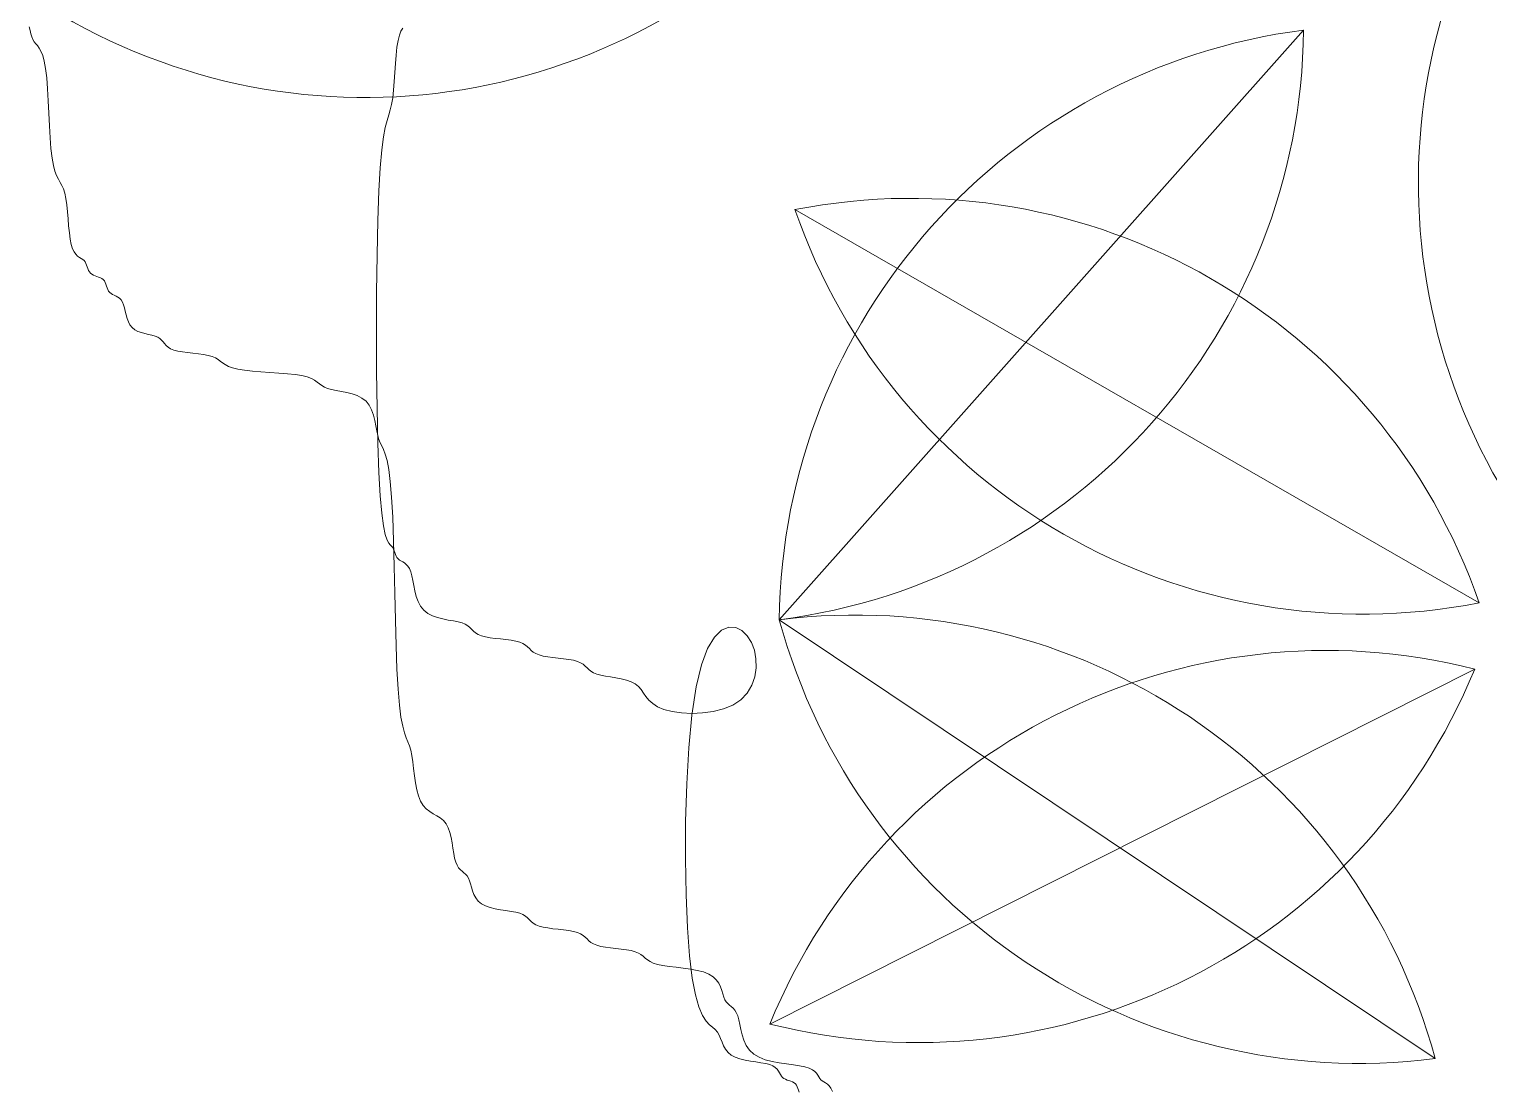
# Model space of a CAD drawing. Header units: millimetres. Extents: x 42 to 552, y 43 to 535.
# Drawn here: x 285.1937 to 285.3162, y 504.6833 to 504.7725 of the extents above; entities that cross this region are included whole.
import ezdxf

# ---------------------------------------------------------------- set-up
doc = ezdxf.new("R2010")
doc.units = ezdxf.units.MM
doc.header["$LTSCALE"] = 0.75
doc.header["$MEASUREMENT"] = 0
doc.layers.add('Gramado', color=9, linetype='Continuous', lineweight=0)

# ---------------------------------------------------------------- blocks, each defined once
blk = doc.blocks.new('arbusto8vista')
for p, q in [((-0.3376939302200128, 0.6933064824200841), (-0.337552062669829, 0.6927057932551861)), ((-0.337552062669829, 0.6927057932551861), (-0.3374165015954134, 0.6921303078314622)), ((-0.3374165015954134, 0.6921303078314622), (-0.3372683312418587, 0.691605229890115)), ((-0.3372683312418587, 0.691605229890115), (-0.3370886358541441, 0.6911557631723184)), ((-0.3370886358541441, 0.6911557631723184), (-0.3368637540027066, 0.6907934593165379)), ((-0.3368637540027066, 0.6907934593165379), (-0.3366010415594474, 0.6904752615503185)), ((-0.3366010415594474, 0.6904752615503185), (-0.3363131087216118, 0.6901444609985106)), ((-0.3363131087216118, 0.6901444609985106), (-0.3360125656865307, 0.6897443487859078)), ((-0.3360125656865307, 0.6897443487859078), (-0.3357120226514212, 0.6892182160373466)), ((-0.3357120226514212, 0.6892182160373466), (-0.335424089813614, 0.6885093538776772)), ((-0.335424089813614, 0.6885093538776772), (-0.3351613773703264, 0.6875610534317076)), ((-0.3351613773703264, 0.6875610534317076), (-0.3349364955188889, 0.686316605824274)), ((-0.3349364955188889, 0.686316605824274), (-0.3347578510574749, 0.6847434559942513)), ((-0.3347578510574749, 0.6847434559942513), (-0.3346170371878827, 0.6829056641367401)), ((-0.3346170371878827, 0.6829056641367401), (-0.3345014437128384, 0.6808914442609222)), ((-0.3345014437128384, 0.6808914442609222), (-0.334398460435068, 0.6787890103759366)), ((-0.334398460435068, 0.6787890103759366), (-0.3342954771573261, 0.6766865764909511)), ((-0.3342954771573261, 0.6766865764909511), (-0.3341798836822818, 0.6746723566151331)), ((-0.3341798836822818, 0.6746723566151331), (-0.3340390698126896, 0.6728345647576219)), ((-0.3340390698126896, 0.6728345647576219), (-0.3338604253512756, 0.6712614149275993)), ((-0.3338604253512756, 0.6712614149275993), (-0.3336355434998381, 0.6700148669575583)), ((-0.3336355434998381, 0.6700148669575583), (-0.3333728310565505, 0.6690518639733938)), ((-0.3333728310565505, 0.6690518639733938), (-0.3330848982187433, 0.668303094924326)), ((-0.3330848982187433, 0.668303094924326), (-0.3327843551836338, 0.6676992487596038)), ((-0.3327843551836338, 0.6676992487596038), (-0.3324838121485527, 0.6671710144284333)), ((-0.3324838121485527, 0.6671710144284333), (-0.3321958793107171, 0.6666490808800631)), ((-0.3321958793107171, 0.6666490808800631), (-0.3319331668674579, 0.6660641370637137)), ((-0.3319331668674579, 0.6660641370637137), (-0.3317082850160205, 0.6653468719286195)), ((-0.3317082850160205, 0.6653468719286195), (-0.3315296404780952, 0.6644479276145319)), ((-0.3315296404780952, 0.6644479276145319), (-0.3313888260729243, 0.6633977590233116)), ((-0.7153385814718831, 0.5965231012155954), (-0.8302468909115532, 0.6625864309612695)), ((-0.3313888260729243, 0.6633977590233116), (-0.3312732311442232, 0.6622467742473361)), ((-0.3312732311442232, 0.6622467742473361), (-0.3311702450356222, 0.6610453813789832)), ((-0.3311702450356222, 0.6610453813789832), (-0.3310672570908366, 0.6598439885106302)), ((-0.3310672570908366, 0.6598439885106302), (-0.3309516566534683, 0.6586930037346406)), ((-0.3309516566534683, 0.6586930037346406), (-0.330810833067261, 0.6576428351434345)), ((-0.330810833067261, 0.6576428351434345), (-0.3306321756758166, 0.6567438908293468)), ((-0.3306321756758166, 0.6567438908293468), (-0.330407277451485, 0.6560329266803819)), ((-0.330407277451485, 0.6560329266803819), (-0.3301445458809837, 0.6554920897669376)), ((-0.3301445458809837, 0.6554920897669376), (-0.3298565920797216, 0.6550898749550385)), ((-0.3298565920797216, 0.6550898749550385), (-0.3295560271630791, 0.6547947771106948)), ((-0.3295560271630791, 0.6547947771106948), (-0.3292554622464365, 0.654575291099917)), ((-0.3292554622464365, 0.654575291099917), (-0.3289675084451744, 0.6543999117887012)), ((-0.3289675084451744, 0.6543999117887012), (-0.3287047768746731, 0.6542371340430861)), ((-0.3287047768746731, 0.6542371340430861), (-0.3284798786503416, 0.6540554527290539)), ((-0.3284798786503416, 0.6540554527290539), (-0.3283012212589256, 0.6538307139309154)), ((-0.3283012212589256, 0.6538307139309154), (-0.3281603976726899, 0.653568168605986)), ((-0.3281603976726899, 0.653568168605986), (-0.32804479723535, 0.6532804189298531)), ((-0.32804479723535, 0.6532804189298531), (-0.327941809290536, 0.6529800670781185)), ((-0.327941809290536, 0.6529800670781185), (-0.3278388231819349, 0.6526797152263981)), ((-0.3278388231819349, 0.6526797152263981), (-0.3277232282532339, 0.6523919655502652)), ((-0.3277232282532339, 0.6523919655502652), (-0.3275824138480914, 0.6521294202253358)), ((-0.3275824138480914, 0.6521294202253358), (-0.3274037693101661, 0.6519046814271974)), ((-0.3274037693101661, 0.6519046814271974), (-0.3271788874587287, 0.6517261506570691)), ((-0.3271788874587287, 0.6517261506570691), (-0.326916175015441, 0.6515854267187393)), ((-0.326916175015441, 0.6515854267187393), (-0.3266282421776339, 0.651469907741614)), ((-0.3266282421776339, 0.651469907741614), (-0.3263276991425244, 0.651366991855113)), ((-0.3263276991425244, 0.651366991855113), (-0.3260271561074433, 0.651264077188614)), ((-0.3260271561074433, 0.651264077188614), (-0.3257392232696077, 0.6511485618715369)), ((-0.3257392232696077, 0.6511485618715369), (-0.3254765108263484, 0.6510078440333018)), ((-0.3254765108263484, 0.6510078440333018), (-0.325251628974911, 0.6508293218033145)), ((-0.325251628974911, 0.6508293218033145), (-0.3250729844369573, 0.6506045938836564)), ((-0.3250729844369573, 0.6506045938836564), (-0.3249321700318148, 0.6503420612672386)), ((-0.3249321700318148, 0.6503420612672386), (-0.3248165751031138, 0.6500543255196476)), ((-0.3248165751031138, 0.6500543255196476), (-0.3247135889945127, 0.64975398820647)), ((-0.3247135889945127, 0.64975398820647), (-0.3246106010497272, 0.6494536508932924)), ((-0.3246106010497272, 0.6494536508932924), (-0.3244950006123588, 0.6491659151457014)), ((-0.3244950006123588, 0.6491659151457014), (-0.3243541770261515, 0.6489033825292836)), ((-0.3243541770261515, 0.6489033825292836), (-0.3241755196347071, 0.6486786546096397)), ((-0.3241755196347071, 0.6486786546096397), (-0.3239506214103756, 0.6484990821983416)), ((-0.3239506214103756, 0.6484990821983416), (-0.3236878898398743, 0.6483510130910162)), ((-0.3236878898398743, 0.6483510130910162), (-0.3233999360386122, 0.648215544329247)), ((-0.3233999360386122, 0.648215544329247), (-0.3230993711219696, 0.6480737729546604)), ((-0.3230993711219696, 0.6480737729546604), (-0.3227988062053271, 0.6479067960088685)), ((-0.3227988062053271, 0.6479067960088685), (-0.322510852404065, 0.6476957105334549)), ((-0.322510852404065, 0.6476957105334549), (-0.3222481208335637, 0.6474216135700601)), ((-0.3222481208335637, 0.6474216135700601), (-0.3220232226092321, 0.6470656021602963)), ((-0.3220232226092321, 0.6470656021602963), (-0.3218435143680267, 0.6466161245640052)), ((-0.3218435143680267, 0.6466161245640052), (-0.3216953348334073, 0.6460910339141321)), ((-0.3216953348334073, 0.6460910339141321), (-0.3215597682503528, 0.6455155345618664)), ((-0.3215597682503528, 0.6455155345618664), (-0.321417898863956, 0.6449148308584256)), ((-0.321417898863956, 0.6449148308584256), (-0.3212508109191958, 0.6443141271549706)), ((-0.3212508109191958, 0.6443141271549706), (-0.3210395886611366, 0.6437386278027191)), ((-0.3210395886611366, 0.6437386278027191), (-0.3207653163348141, 0.643213537152846)), ((-0.3207653163348141, 0.643213537152846), (-0.3204090781852358, 0.6427640595565549)), ((-0.3204090781852358, 0.6427640595565549), (-0.3199593144823609, 0.6424080480959447)), ((-0.3199593144823609, 0.6424080480959447), (-0.319433889595814, 0.6421339507767101)), ((-0.319433889595814, 0.6421339507767101), (-0.3188580239201713, 0.64192286433547)), ((-0.3188580239201713, 0.64192286433547), (-0.3182569378499807, 0.6417558855088004)), ((-0.3182569378499807, 0.6417558855088004), (-0.3176558517797901, 0.6416141110333342)), ((-0.3176558517797901, 0.6416141110333342), (-0.3170799861041189, 0.641478637645676)), ((-0.3170799861041189, 0.641478637645676), (-0.3165545612176004, 0.6413305620824161)), ((-0.3165545612176004, 0.6413305620824161), (-0.3161047975147255, 0.641150981080159)), ((-0.3161047975147255, 0.641150981080159), (-0.3157464575890856, 0.6409262422820063)), ((-0.3157464575890856, 0.6409262422820063), (-0.3154574728303601, 0.6406636969570769)), ((-0.3154574728303601, 0.6406636969570769), (-0.3152063168272718, 0.640375947280944)), ((-0.3152063168272718, 0.640375947280944), (-0.3149614631684869, 0.6400755954292237)), ((-0.3149614631684869, 0.6400755954292237), (-0.3146913854426998, 0.639775243577489)), ((-0.3146913854426998, 0.639775243577489), (-0.3143645572386617, 0.6394874939013704)), ((-0.3143645572386617, 0.6394874939013704), (-0.3139494521450388, 0.6392249485764268)), ((-0.3139494521450388, 0.6392249485764268), (-0.3134145437505254, 0.6390002097782883)), ((-0.3134145437505254, 0.6390002097782883), (-0.3127398654504248, 0.63882167900816)), ((-0.3127398654504248, 0.63882167900816), (-0.311951689866163, 0.6386809550698445)), ((-0.311951689866163, 0.6386809550698445), (-0.3110878494258031, 0.6385654360927191)), ((-0.3110878494258031, 0.6385654360927191), (-0.3101861765574085, 0.638462520206204)), ((-0.3101861765574085, 0.638462520206204), (-0.3092845036890424, 0.6383596055397049)), ((-0.3092845036890424, 0.6383596055397049), (-0.3084206632486826, 0.6382440902226421)), ((-0.3084206632486826, 0.6382440902226421), (-0.3076324876644208, 0.6381033723843927)), ((-0.3076324876644208, 0.6381033723843927), (-0.3069578093643202, 0.6379248501544055)), ((-0.3069578093643202, 0.6379248501544055), (-0.3064197482674729, 0.6377001222347474)), ((-0.3064197482674729, 0.6377001222347474), (-0.3059825742574844, 0.6374375896183437)), ((-0.3059825742574844, 0.6374375896183437), (-0.3055958447090461, 0.6371498538707527)), ((-0.3055958447090461, 0.6371498538707527), (-0.3052091169967923, 0.6368495165575752)), ((-0.3052091169967923, 0.6368495165575752), (-0.3047719484954428, 0.6365491792443976)), ((-0.3047719484954428, 0.6365491792443976), (-0.3042338965796887, 0.6362614434968066)), ((-0.3042338965796887, 0.6362614434968066), (-0.3035445186241645, 0.6359989108803887)), ((-0.3035445186241645, 0.6359989108803887), (-0.3026533720035616, 0.6357741829607306)), ((-0.3026533720035616, 0.6357741829607306), (-0.3015289300005577, 0.6355956607307434)), ((-0.3015289300005577, 0.6355956607307434), (-0.3002153295297774, 0.6354549428925083)), ((-0.3002153295297774, 0.6354549428925083), (-0.2987756234137748, 0.6353394275754312)), ((-0.2987756234137748, 0.6353394275754312), (-0.2972728644751896, 0.6352365129089321)), ((-0.2972728644751896, 0.6352365129089321), (-0.2957701055366044, 0.635133597022417)), ((-0.2957701055366044, 0.635133597022417), (-0.2943303994206303, 0.6350180780453059)), ((-0.2943303994206303, 0.6350180780453059), (-0.2930167989498216, 0.6348773541069761)), ((-0.2930167989498216, 0.6348773541069761), (-0.2918923569468177, 0.6346988233368478)), ((-0.2918923569468177, 0.6346988233368478), (-0.2910012104027544, 0.6344740845387093)), ((-0.2910012104027544, 0.6344740845387093), (-0.2903118329827805, 0.6342115392137657)), ((-0.2903118329827805, 0.6342115392137657), (-0.2897737825206832, 0.633923789537647)), ((-0.2897737825206832, 0.633923789537647), (-0.2893366168501643, 0.6336234376859124)), ((-0.2893366168501643, 0.6336234376859124), (-0.2889498938049826, 0.6333230858341921)), ((-0.2889498938049826, 0.6333230858341921), (-0.2885631712188399, 0.6330353361580592)), ((-0.2885631712188399, 0.6330353361580592), (-0.2881260069254949, 0.6327727908331298)), ((-0.2881260069254949, 0.6327727908331298), (-0.2875879587586496, 0.6325480520349913)), ((-0.2875879587586496, 0.6325480520349913), (-0.2869132968314148, 0.6323674209022698)), ((-0.2869132968314148, 0.6323674209022698), (-0.286125140374395, 0.6322119944257452)), ((-0.286125140374395, 0.6322119944257452), (-0.2852613208974901, 0.6320565685592214)), ((-0.2852613208974901, 0.6320565685592214), (-0.284359669910657, 0.6318759392565312)), ((-0.284359669910657, 0.6318759392565312), (-0.2834580189237954, 0.6316449024714643)), ((-0.2834580189237954, 0.6316449024714643), (-0.2825941994468906, 0.6313382541578392)), ((-0.2825941994468906, 0.6313382541578392), (-0.2818060429898708, 0.6309307902694741)), ((-0.2818060429898708, 0.6309307902694741), (-0.2811313810626359, 0.6303973067601731)), ((-0.2811313810626359, 0.6303973067601731), (-0.2805975364479139, 0.6297231012442239)), ((-0.2805975364479139, 0.6297231012442239), (-0.2801897970193465, 0.6289354779779472)), ((-0.2801897970193465, 0.6289354779779472), (-0.2798829419232902, 0.6280722428780905)), ((-0.2798829419232902, 0.6280722428780905), (-0.2796517503061864, 0.6271712018614721)), ((-0.2796517503061864, 0.6271712018614721), (-0.2794710013143629, 0.6262701608448396)), ((-0.2794710013143629, 0.6262701608448396), (-0.2793154740942896, 0.6254069257449828)), ((-0.2793154740942896, 0.6254069257449828), (-0.2791599477923228, 0.6246193024787061)), ((-0.2791599477923228, 0.6246193024787061), (-0.2789792015548471, 0.6239450969627711)), ((-0.2789792015548471, 0.6239450969627711), (-0.2787543197034097, 0.6233969111186042)), ((-0.2787543197034097, 0.6233969111186042), (-0.278491607260122, 0.6228865308862055)), ((-0.278491607260122, 0.6228865308862055), (-0.2782036744223149, 0.62230053821024)), ((-0.2782036744223149, 0.62230053821024), (-0.2779031313872053, 0.6215255150353585)), ((-0.2779031313872053, 0.6215255150353585), (-0.2776025883520958, 0.6204480433061974)), ((-0.2776025883520958, 0.6204480433061974), (-0.2773146555142887, 0.6189547049674218)), ((-0.2773146555142887, 0.6189547049674218), (-0.2770519430710294, 0.6169320819636823)), ((-0.2770519430710294, 0.6169320819636823), (-0.276827061219592, 0.6142667562396156)), ((-0.276827061219592, 0.6142667562396156), (-0.2766484166816383, 0.6108957177814176)), ((-0.2766484166816383, 0.6108957177814176), (-0.2765076022764958, 0.60695758874148)), ((-0.2765076022764958, 0.60695758874148), (-0.2763920073477948, 0.602641399313697)), ((-0.2763920073477948, 0.602641399313697), (-0.2762890212391937, 0.5981361796920055)), ((-0.2762890212391937, 0.5981361796920055), (-0.2761860332943797, 0.593630960070314)), ((-0.2761860332943797, 0.593630960070314), (-0.2760704328570398, 0.589314770642531)), ((-0.2760704328570398, 0.589314770642531), (-0.2759296092708325, 0.5853766416025934)), ((-0.7160918697617831, 0.5854038769786882), (-0.8344608113252434, 0.5257626430166766)), ((-0.2759296092708325, 0.5853766416025934), (-0.2757509518793881, 0.5820056031443954)), ((-0.2757509518793881, 0.5820056031443954), (-0.2755260536550566, 0.5793392272390321)), ((-0.2755260536550566, 0.5793392272390321), (-0.2752633220845553, 0.5773092529661881)), ((-0.2752633220845553, 0.5773092529661881), (-0.2749753682832932, 0.5757959611827204)), ((-0.2749753682832932, 0.5757959611827204), (-0.2746748033666506, 0.5746796327454717)), ((-0.2746748033666506, 0.5746796327454717), (-0.2743742384500081, 0.5738405485112992)), ((-0.2743742384500081, 0.5738405485112992), (-0.274086284648746, 0.5731589893370597)), ((-0.274086284648746, 0.5731589893370597), (-0.2738235530782447, 0.5725152360796102)), ((-0.2738235530782447, 0.5725152360796102), (-0.2735986548539131, 0.5717895695957793)), ((-0.2735986548539131, 0.5717895695957793), (-0.2734189466127077, 0.5708906252816917)), ((-0.2734189466127077, 0.5708906252816917), (-0.2732707670780883, 0.5698404566904713)), ((-0.2732707670780883, 0.5698404566904713), (-0.2731352004950338, 0.5686894719144959)), ((-0.2731352004950338, 0.5686894719144959), (-0.272993331108637, 0.567488079046143)), ((-0.272993331108637, 0.567488079046143), (-0.2728262431638768, 0.56628668617779)), ((-0.2728262431638768, 0.56628668617779), (-0.2726150209058176, 0.5651357014018146)), ((-0.2726150209058176, 0.5651357014018146), (-0.2723407485794951, 0.5640855328105943)), ((-0.2723407485794951, 0.5640855328105943), (-0.2719845104299168, 0.5631865884965066)), ((-0.2719845104299168, 0.5631865884965066), (-0.2715347467270419, 0.5624735240357808)), ((-0.2715347467270419, 0.5624735240357808), (-0.271009321840495, 0.5619179849399814)), ((-0.271009321840495, 0.5619179849399814), (-0.2704334561648523, 0.5614758642045388)), ((-0.2704334561648523, 0.5614758642045388), (-0.2698323700946617, 0.5611030548248834)), ((-0.2698323700946617, 0.5611030548248834), (-0.2692312840244426, 0.5607554497964031)), ((-0.2692312840244426, 0.5607554497964031), (-0.2686554183487999, 0.5603889421145425)), ((-0.2686554183487999, 0.5603889421145425), (-0.2681299934622814, 0.5599594247747177)), ((-0.2681299934622814, 0.5599594247747177), (-0.2676802297594065, 0.559422790772345)), ((-0.2676802297594065, 0.559422790772345), (-0.2673239916098282, 0.55874858525641)), ((-0.2673239916098282, 0.55874858525641), (-0.2670497192834773, 0.5579609619901191)), ((-0.2670497192834773, 0.5579609619901191), (-0.2668384970254181, 0.5570977268902766)), ((-0.2668384970254181, 0.5570977268902766), (-0.2666714090806863, 0.556196685873644)), ((-0.2666714090806863, 0.556196685873644), (-0.2665295396942611, 0.5552956448570114)), ((-0.2665295396942611, 0.5552956448570114), (-0.266393973111235, 0.5544324097571689)), ((-0.266393973111235, 0.5544324097571689), (-0.2662457935766156, 0.553644786490878)), ((-0.2662457935766156, 0.553644786490878), (-0.2660660853354102, 0.552970580974943)), ((-0.2660660853354102, 0.552970580974943), (-0.2658411871110502, 0.5524360473351635)), ((-0.2658411871110502, 0.5524360473351635), (-0.2655784555405774, 0.5520212325335336)), ((-0.2655784555405774, 0.5520212325335336), (-0.2652905017393152, 0.5516946317410714)), ((-0.2652905017393152, 0.5516946317410714), (-0.2649899368226443, 0.5514247401287662)), ((-0.2649899368226443, 0.5514247401287662), (-0.2646893719060017, 0.5511800528676787)), ((-0.2646893719060017, 0.5511800528676787), (-0.2644014181047396, 0.5509290651287841)), ((-0.2644014181047396, 0.5509290651287841), (-0.2641386865342668, 0.5506402720831289)), ((-0.2641386865342668, 0.5506402720831289), (-0.2639137883099067, 0.5502821689017026)), ((-0.2639137883099067, 0.5502821689017026), (-0.2637330291424291, 0.549832702183906)), ((-0.2637330291424291, 0.549832702183906), (-0.2635774931238188, 0.5493076242425587)), ((-0.2635774931238188, 0.5493076242425587), (-0.2634219589414215, 0.5487321388188491)), ((-0.2634219589414215, 0.5487321388188491), (-0.2632412052825828, 0.5481314496539369)), ((-0.2632412052825828, 0.5481314496539369), (-0.2630100108346483, 0.5475307604890389)), ((-0.2630100108346483, 0.5475307604890389), (-0.2627031542849352, 0.546955275065315)), ((-0.2627031542849352, 0.546955275065315), (-0.2622954143207892, 0.5464301971239678)), ((-0.2622954143207892, 0.5464301971239678), (-0.2617615696295559, 0.5459807304061712)), ((-0.2617615696295559, 0.5459807304061712), (-0.261086907702321, 0.54562472753652)), ((-0.261086907702321, 0.54562472753652), (-0.2602987512453012, 0.5453506366732199)), ((-0.2602987512453012, 0.5453506366732199), (-0.2594349317683964, 0.5451395548578688)), ((-0.2594349317683964, 0.5451395548578688), (-0.2585332807815348, 0.544972579132093)), ((-0.2585332807815348, 0.544972579132093), (-0.2576316297947017, 0.5448308065374903)), ((-0.2576316297947017, 0.5448308065374903), (-0.2567678103177968, 0.5446953341156728)), ((-0.2567678103177968, 0.5446953341156728), (-0.255979653860777, 0.5445472589082385)), ((-0.255979653860777, 0.5445472589082385), (-0.2553049919335422, 0.5443676779568136)), ((-0.2553049919335422, 0.5443676779568136), (-0.2547690455427585, 0.5441429391586752)), ((-0.2547690455427585, 0.5441429391586752), (-0.2543465936817881, 0.5438803938337458)), ((-0.2543465936817881, 0.5438803938337458), (-0.2539998048407028, 0.5435926441576129)), ((-0.2539998048407028, 0.5435926441576129), (-0.2536908475095458, 0.5432922923058925)), ((-0.2536908475095458, 0.5432922923058925), (-0.2533818901783889, 0.5429919404541579)), ((-0.2533818901783889, 0.5429919404541579), (-0.2530351013373036, 0.5427041907780392)), ((-0.2530351013373036, 0.5427041907780392), (-0.2526126494763332, 0.5424416454530956)), ((-0.2526126494763332, 0.5424416454530956), (-0.2520767030855495, 0.5422169066549571)), ((-0.2520767030855495, 0.5422169066549571), (-0.2514020411583431, 0.5420383758339966)), ((-0.2514020411583431, 0.5420383758339966), (-0.2506138847012949, 0.541897651539827)), ((-0.2506138847012949, 0.541897651539827), (-0.24975006522439, 0.541782131596861)), ((-0.24975006522439, 0.541782131596861), (-0.2488484142375569, 0.5416792138294824)), ((-0.2488484142375569, 0.5416792138294824), (-0.2479467632506953, 0.541576296062118)), ((-0.2479467632506953, 0.541576296062118), (-0.2470829437737905, 0.5414607761191377)), ((-0.2470829437737905, 0.5414607761191377), (-0.2462947873167707, 0.5413200518249823)), ((-0.2462947873167707, 0.5413200518249823), (-0.2456201253895642, 0.5411415210040218)), ((-0.2456201253895642, 0.5411415210040218), (-0.2450841789222693, 0.5409167822058691)), ((-0.2450841789222693, 0.5409167822058691), (-0.2446617265257203, 0.5406542368809397)), ((-0.2446617265257203, 0.5406542368809397), (-0.2443149362309782, 0.5403664872048068)), ((-0.2443149362309782, 0.5403664872048068), (-0.2440059760689905, 0.5400661353530865)), ((-0.2440059760689905, 0.5400661353530865), (-0.2436970140707899, 0.5397657835013661)), ((-0.2436970140707899, 0.5397657835013661), (-0.2433502182673806, 0.5394780338252332)), ((-0.2433502182673806, 0.5394780338252332), (-0.2429277566897952, 0.5392154885002896)), ((-0.2429277566897952, 0.5392154885002896), (-0.2423917973690095, 0.5389907497021511)), ((-0.2423917973690095, 0.5389907497021511), (-0.2417171190688805, 0.5388122188811906)), ((-0.2417171190688805, 0.5388122188811906), (-0.2409289434846187, 0.5386714945870352)), ((-0.2409289434846187, 0.5386714945870352), (-0.2400651030442589, 0.5385559746440549)), ((-0.2400651030442589, 0.5385559746440549), (-0.2391634301758927, 0.5384530568766905)), ((-0.2391634301758927, 0.5384530568766905), (-0.2382617573074981, 0.538350139109312)), ((-0.2382617573074981, 0.538350139109312), (-0.2373979168671383, 0.5382346191663316)), ((-0.2373979168671383, 0.5382346191663316), (-0.2366097412829049, 0.5380938948721763)), ((-0.2366097412829049, 0.5380938948721763), (-0.2359350629827759, 0.5379153640512158)), ((-0.2359350629827759, 0.5379153640512158), (-0.2353980528122008, 0.5376906252530773)), ((-0.2353980528122008, 0.5376906252530773), (-0.2349682352862033, 0.5374280799281337)), ((-0.2349682352862033, 0.5374280799281337), (-0.2346014733371078, 0.537140330252015)), ((-0.2346014733371078, 0.537140330252015), (-0.2342536298972959, 0.5368399784002804)), ((-0.2342536298972959, 0.5368399784002804), (-0.2338805678991491, 0.53653962654856)), ((-0.2338805678991491, 0.53653962654856), (-0.2334381502750489, 0.5362518768724271)), ((-0.2334381502750489, 0.5362518768724271), (-0.2328822399573482, 0.5359893315474977)), ((-0.2328822399573482, 0.5359893315474977), (-0.2321686998784003, 0.5357645927493451)), ((-0.2321686998784003, 0.5357645927493451), (-0.2312691560997564, 0.5355850117979344)), ((-0.2312691560997564, 0.5355850117979344), (-0.2302182871994489, 0.5354369365905001)), ((-0.2302182871994489, 0.5354369365905001), (-0.2290665348847085, 0.5353014641686826)), ((-0.2290665348847085, 0.5353014641686826), (-0.2278643408627659, 0.5351596915740799)), ((-0.2278643408627659, 0.5351596915740799), (-0.2266621468408232, 0.5349927158483041)), ((-0.2266621468408232, 0.5349927158483041), (-0.2255103945261112, 0.534781634032953)), ((-0.2255103945261112, 0.534781634032953), (-0.2244595256258037, 0.5345075431696529)), ((-0.2244595256258037, 0.5345075431696529), (-0.2235599818471599, 0.5341515403000017)), ((-0.2235599818471599, 0.5341515403000017), (-0.2228485435442735, 0.5337020735822051)), ((-0.2228485435442735, 0.5337020735822051), (-0.2223073456589475, 0.5331769956408579)), ((-0.2223073456589475, 0.5331769956408579), (-0.2219048617798762, 0.532601510217134)), ((-0.2219048617798762, 0.532601510217134), (-0.2216095654957542, 0.532000821052236)), ((-0.2216095654957542, 0.532000821052236), (-0.2213899303953326, 0.5314001318873238)), ((-0.2213899303953326, 0.5314001318873238), (-0.2212144300672492, 0.5308246464636142)), ((-0.2212144300672492, 0.5308246464636142), (-0.2210515381002267, 0.5302995685222527)), ((-0.2210515381002267, 0.5302995685222527), (-0.2208697280829597, 0.5298501018044703)), ((-0.2208697280829597, 0.5298501018044703), (-0.2206448298586281, 0.529491998623044)), ((-0.2206448298586281, 0.529491998623044), (-0.2203820982881268, 0.5292032055773888)), ((-0.2203820982881268, 0.5292032055773888), (-0.2200941444868647, 0.5289522178384942)), ((-0.2200941444868647, 0.5289522178384942), (-0.2197935795702222, 0.5287075305773925)), ((-0.2197935795702222, 0.5287075305773925), (-0.2194930146535796, 0.5284376389651015)), ((-0.2194930146535796, 0.5284376389651015), (-0.2192050608523175, 0.5281110381726393)), ((-0.2192050608523175, 0.5281110381726393), (-0.2189423292818162, 0.5276962233710094)), ((-0.2189423292818162, 0.5276962233710094), (-0.2187174310574846, 0.5271616897312299)), ((-0.2187174310574846, 0.5271616897312299), (-0.2185356210402176, 0.5264874842152949)), ((-0.2185356210402176, 0.5264874842152949), (-0.2183727290731952, 0.525699860949004)), ((-0.2183727290731952, 0.525699860949004), (-0.2181972287451117, 0.5248366258491615)), ((-0.2181972287451117, 0.5248366258491615), (-0.2179775936446617, 0.5239355848325289)), ((-0.2179775936446617, 0.5239355848325289), (-0.2176822973605681, 0.5230345438158963)), ((-0.2176822973605681, 0.5230345438158963), (-0.2172798134814968, 0.5221713087160538)), ((-0.2172798134814968, 0.5221713087160538), (-0.2167386155961708, 0.5213836854497629)), ((-0.2167386155961708, 0.5213836854497629), (-0.2160271772932845, 0.5207094799338279)), ((-0.2160271772932845, 0.5207094799338279), (-0.2151276335146406, 0.5201759964245269)), ((-0.2151276335146406, 0.5201759964245269), (-0.2140767646143331, 0.5197685325361476)), ((-0.2140767646143331, 0.5197685325361476), (-0.2129250122996211, 0.5194618842225225)), ((-0.2129250122996211, 0.5194618842225225), (-0.2117228182776785, 0.5192308474374698)), ((-0.2117228182776785, 0.5192308474374698), (-0.2105206242557358, 0.5190502181347654)), ((-0.2105206242557358, 0.5190502181347654), (-0.2093688719409954, 0.5188947922682559)), ((-0.2093688719409954, 0.5188947922682559), (-0.2083180030406879, 0.5187393657917312)), ((-0.2083180030406879, 0.5187393657917312), (-0.2074184592620441, 0.5185587346590097)), ((-0.2074184592620441, 0.5185587346590097), (-0.2067070209591577, 0.5183339958608713)), ((-0.2067070209591577, 0.5183339958608713), (-0.2061658230738317, 0.5180714505359276)), ((-0.2061658230738317, 0.5180714505359276), (-0.2057633391947604, 0.517783700859809)), ((-0.2057633391947604, 0.517783700859809), (-0.2054680429106668, 0.5174833490080744)), ((-0.2054680429106668, 0.5174833490080744), (-0.2052484078102168, 0.517182997156354)), ((-0.2052484078102168, 0.517182997156354), (-0.2050729074821334, 0.5168952474802211)), ((-0.2050729074821334, 0.5168952474802211), (-0.2049100155151109, 0.5166327021552917)), ((-0.2049100155151109, 0.5166327021552917), (-0.2047282054978439, 0.516407963357139)), ((-0.2047282054978439, 0.516407963357139), (-0.2045033072735123, 0.5162262820431209)), ((-0.2045033072735123, 0.5162262820431209), (-0.204240575703011, 0.5160635042975059)), ((-0.204240575703011, 0.5160635042975059), (-0.2039526219017489, 0.5158881249862901)), ((-0.2039526219017489, 0.5158881249862901), (-0.2036520569851064, 0.5156686389755123)), ((-0.2036520569851064, 0.5156686389755123), (-0.2033514920684638, 0.5153735411311544)), ((-0.2033514920684638, 0.5153735411311544), (-0.2030635382672017, 0.5149713263192552)), ((-0.2030635382672017, 0.5149713263192552), (-0.2028008066967004, 0.5144304894058251)), ((-0.2752633220845553, 0.3631171514669234), (-0.2755260536550566, 0.3624429479843485)), ((-0.2749753682832932, 0.3636149281511933), (-0.2752633220845553, 0.3631171514669234)), ((-0.2117229357953363, 0.264233463783782), (-0.1236778428509808, 0.3633109320789885)), ((-0.2759296092708325, 0.3604308395529472), (-0.2760704328570398, 0.3591181383453232)), ((-0.2757509518793881, 0.361554511786693), (-0.2759296092708325, 0.3604308395529472)), ((-0.2755260536550566, 0.3624429479843485), (-0.2757509518793881, 0.361554511786693)), ((-0.2760704328570398, 0.3591181383453232), (-0.2761860332943797, 0.3576794178217568)), ((-0.2762890212391937, 0.3561776876402263), (-0.2763920073477948, 0.3546759574586815)), ((-0.2761860332943797, 0.3576794178217568), (-0.2762890212391937, 0.3561776876402263)), ((-0.2765076022764958, 0.3532372369351151), (-0.2766484166816383, 0.3519245357274912)), ((-0.2763920073477948, 0.3546759574586815), (-0.2765076022764958, 0.3532372369351151)), ((-0.276827061219592, 0.3508008634937454), (-0.2770519430710294, 0.3498903737937979)), ((-0.2766484166816383, 0.3519245357274912), (-0.276827061219592, 0.3508008634937454)), ((-0.2776025883520958, 0.3481450025674064), (-0.2779031313872053, 0.3469698671799222)), ((-0.2773146555142887, 0.349061795795194), (-0.2776025883520958, 0.3481450025674064)), ((-0.2770519430710294, 0.3498903737937979), (-0.2773146555142887, 0.349061795795194)), ((-0.2779031313872053, 0.3469698671799222), (-0.2782036744223149, 0.345366262702214)), ((-0.278491607260122, 0.343164062203769), (-0.2787543197034097, 0.3401931387540458)), ((-0.2782036744223149, 0.345366262702214), (-0.278491607260122, 0.343164062203769)), ((-0.2787543197034097, 0.3401931387540458), (-0.2789792015548471, 0.3362833654225454)), ((-0.2789792015548471, 0.3362833654225454), (-0.2791557443167108, 0.331339177134339)), ((-0.2791557443167108, 0.331339177134339), (-0.2792818462894786, 0.3255632562368902)), ((-0.2792818462894786, 0.3255632562368902), (-0.2793575074731507, 0.3192328469332892)), ((-0.2793575074731507, 0.3192328469332892), (-0.2793827278676986, 0.312625193426598)), ((-0.2793827278676986, 0.312625193426598), (-0.2793575074731507, 0.306017539919921)), ((-0.2793575074731507, 0.306017539919921), (-0.2792818462894786, 0.29968713061632)), ((-0.2792818462894786, 0.29968713061632), (-0.2791557443167108, 0.2939112097188712)), ((-0.2791557443167108, 0.2939112097188712), (-0.2789792015548471, 0.2889670214306648)), ((-0.2789792015548471, 0.2889670214306648), (-0.2787543197034097, 0.2850614487226864)), ((-0.2787543197034097, 0.2850614487226864), (-0.278491607260122, 0.2821199296376875)), ((-0.278491607260122, 0.2821199296376875), (-0.2782036744223149, 0.2799975409863293)), ((-0.2782036744223149, 0.2799975409863293), (-0.2779031313872053, 0.2785493595792587)), ((-0.2779031313872053, 0.2785493595792587), (-0.2776025883520958, 0.277630462227151)), ((-0.2776025883520958, 0.277630462227151), (-0.2773146555142887, 0.2770959257406673)), ((-0.2773146555142887, 0.2770959257406673), (-0.2770519430710294, 0.2768008269304687)), ((-0.2770519430710294, 0.2768008269304687), (-0.276827061219592, 0.2766002426072305)), ((-0.276827061219592, 0.2766002426072305), (-0.2766484166816383, 0.2763755038090778)), ((-0.2766484166816383, 0.2763755038090778), (-0.2765076022764958, 0.2761129584841484)), ((-0.2765076022764958, 0.2761129584841484), (-0.2763920073477948, 0.2758252088080155)), ((-0.2763920073477948, 0.2758252088080155), (-0.2762890212391937, 0.2755248569562951)), ((-0.2762890212391937, 0.2755248569562951), (-0.2761860332943797, 0.2752245051045605)), ((-0.2761860332943797, 0.2752245051045605), (-0.2760704328570398, 0.2749367554284419)), ((-0.2760704328570398, 0.2749367554284419), (-0.2759296092708325, 0.2746742101034982)), ((-0.2759296092708325, 0.2746742101034982), (-0.2757509518793881, 0.2744494713053598)), ((-0.2757509518793881, 0.2744494713053598), (-0.2755260536550566, 0.2742688401726383)), ((-0.2755260536550566, 0.2742688401726383), (-0.2752633220845553, 0.2741134136961136)), ((-0.2752633220845553, 0.2741134136961136), (-0.2749753682832932, 0.2739579878296041)), ((-0.2749753682832932, 0.2739579878296041), (-0.2746748033666506, 0.2737773585268997)), ((-0.2746748033666506, 0.2737773585268997), (-0.2743742384500081, 0.273546321741847)), ((-0.2743742384500081, 0.273546321741847), (-0.274086284648746, 0.2732396734282219)), ((-0.274086284648746, 0.2732396734282219), (-0.2738235530782447, 0.2728322095398426)), ((-0.2738235530782447, 0.2728322095398426), (-0.2735986548539131, 0.2722987260305416)), ((-0.2735986548539131, 0.2722987260305416), (-0.2734178956864355, 0.2716245205146066)), ((-0.2734178956864355, 0.2716245205146066), (-0.2732623596678252, 0.2708368972483157)), ((-0.2732623596678252, 0.2708368972483157), (-0.2731068254854279, 0.2699736621484732)), ((-0.2731068254854279, 0.2699736621484732), (-0.2729260718265891, 0.2690726211318406)), ((-0.2729260718265891, 0.2690726211318406), (-0.2726948773786262, 0.268171580115208)), ((-0.2726948773786262, 0.268171580115208), (-0.2723880208289131, 0.2673083450153655)), ((-0.2723880208289131, 0.2673083450153655), (-0.2719802808647671, 0.2665207217490746)), ((-0.2719802808647671, 0.2665207217490746), (-0.2714464361735338, 0.2658465162331396)), ((-0.2714464361735338, 0.2658465162331396), (-0.2707717742463274, 0.2653130327238244)), ((-0.2707717742463274, 0.2653130327238244), (-0.2699836177892792, 0.2649055688354593)), ((-0.2699836177892792, 0.2649055688354593), (-0.2691197983123743, 0.2645989205218342)), ((-0.2691197983123743, 0.2645989205218342), (-0.2682181473255412, 0.2643678837367673)), ((-0.2682181473255412, 0.2643678837367673), (-0.267316496338708, 0.2641872544340771)), ((-0.267316496338708, 0.2641872544340771), (-0.2664526768618032, 0.2640318285675676)), ((-0.2664526768618032, 0.2640318285675676), (-0.265664520404755, 0.2638764020910429)), ((-0.265664520404755, 0.2638764020910429), (-0.2649898584775485, 0.2636957709583214)), ((-0.2649898584775485, 0.2636957709583214), (-0.2644539120867648, 0.263471032160183)), ((-0.2644539120867648, 0.263471032160183), (-0.2640314602257945, 0.2632084868352393)), ((-0.2640314602257945, 0.2632084868352393), (-0.2636846713847092, 0.2629207371591065)), ((-0.2636846713847092, 0.2629207371591065), (-0.2633757140535522, 0.2626203853073861)), ((-0.2633757140535522, 0.2626203853073861), (-0.2630667567223952, 0.2623200334556657)), ((-0.2630667567223952, 0.2623200334556657), (-0.2627199678812815, 0.2620322837795328)), ((-0.2214078023393427, 0.2624859848746866), (-0.2226100182428183, 0.2613350028945831)), ((-0.2202055864358385, 0.2629816622638828), (-0.2214078023393427, 0.2624859848746866)), ((-0.2190538131576716, 0.262922850941905), (-0.2202055864358385, 0.2629816622638828)), ((-0.2180029251301505, 0.2624103667885294), (-0.2190538131576716, 0.262922850941905)), ((-0.2171033649785841, 0.2615450256835032), (-0.2180029251301505, 0.2624103667885294)), ((-0.2117229357953363, 0.264233463783782), (-0.1015730917929432, 0.190509010706009)), ((-0.2627199678812815, 0.2620322837795328), (-0.2622975160203111, 0.2617697384546034)), ((-0.2622975160203111, 0.2617697384546034), (-0.2617615696295559, 0.2615449996564507)), ((-0.2617615696295559, 0.2615449996564507), (-0.261086907702321, 0.2613664688863366)), ((-0.261086907702321, 0.2613664688863366), (-0.2602987512453012, 0.2612257449480069)), ((-0.2602987512453012, 0.2612257449480069), (-0.2594349317683964, 0.2611102259708815)), ((-0.2594349317683964, 0.2611102259708815), (-0.2585332807815348, 0.2610073100843664)), ((-0.2585332807815348, 0.2610073100843664), (-0.2576316297947017, 0.2609043954178674)), ((-0.2576316297947017, 0.2609043954178674), (-0.2567678103177968, 0.2607888801008045)), ((-0.2567678103177968, 0.2607888801008045), (-0.255979653860777, 0.2606481622625694)), ((-0.255979653860777, 0.2606481622625694), (-0.2553049919335422, 0.2604696400325679)), ((-0.2553049919335422, 0.2604696400325679), (-0.2547690455427585, 0.260244912112924)), ((-0.2547690455427585, 0.260244912112924), (-0.2543465936817881, 0.2599823794965062)), ((-0.2543465936817881, 0.2599823794965062), (-0.2539998048407028, 0.2596946437489152)), ((-0.2226100182428183, 0.2613350028945831), (-0.2237617915209853, 0.2594279004438249)), ((-0.2163992699236417, 0.2604213425712771), (-0.2171033649785841, 0.2615450256835032)), ((-0.215909555567265, 0.2591086286551274), (-0.2163992699236417, 0.2604213425712771)), ((-0.2539998048407028, 0.2596946437489152), (-0.2536908475095458, 0.2593943064357376)), ((-0.2536908475095458, 0.2593943064357376), (-0.2533818901783889, 0.25909396912256)), ((-0.2533818901783889, 0.25909396912256), (-0.2530351013373036, 0.258806233374969)), ((-0.2530351013373036, 0.258806233374969), (-0.2526126494763332, 0.2585437007585512)), ((-0.2526126494763332, 0.2585437007585512), (-0.2520767030855495, 0.2583189728389073)), ((-0.2520767030855495, 0.2583189728389073), (-0.2514020411583431, 0.2581404506089058)), ((-0.2514020411583431, 0.2581404506089058), (-0.2506138847012949, 0.2579997327706707)), ((-0.2506138847012949, 0.2579997327706707), (-0.24975006522439, 0.2578842174536078)), ((-0.24975006522439, 0.2578842174536078), (-0.2488484142375569, 0.2577813027871088)), ((-0.2488484142375569, 0.2577813027871088), (-0.2479467632506953, 0.2576783869005936)), ((-0.2479467632506953, 0.2576783869005936), (-0.2470829437737905, 0.2575628679234683)), ((-0.2470829437737905, 0.2575628679234683), (-0.2462947873167707, 0.2574221439851385)), ((-0.2462947873167707, 0.2574221439851385), (-0.2456201253895642, 0.2572436132150244)), ((-0.2237617915209853, 0.2594279004438249), (-0.2248126795485064, 0.256663861642636)), ((-0.2156468321066995, 0.2576698942030191), (-0.215909555567265, 0.2591086286551274)), ((-0.2156237097392761, 0.2561681494829315), (-0.2156468321066995, 0.2576698942030191)), ((-0.2456201253895642, 0.2572436132150244), (-0.2450841789222693, 0.2570188744168718)), ((-0.2450841789222693, 0.2570188744168718), (-0.2446617265257203, 0.2567563290919423)), ((-0.2446617265257203, 0.2567563290919423), (-0.2443149362309782, 0.2564685794158095)), ((-0.2443149362309782, 0.2564685794158095), (-0.2440059760689905, 0.2561682275640891)), ((-0.2440059760689905, 0.2561682275640891), (-0.2436970140707899, 0.2558678757123545)), ((-0.2436970140707899, 0.2558678757123545), (-0.2433502182673806, 0.2555801260362358)), ((-0.2433502182673806, 0.2555801260362358), (-0.2429277566897952, 0.2553175807112922)), ((-0.2429277566897952, 0.2553175807112922), (-0.2423917973690095, 0.2550928419131537)), ((-0.2423917973690095, 0.2550928419131537), (-0.2417171190688805, 0.2549132609108966)), ((-0.2248126795485064, 0.256663861642636), (-0.2257122397000728, 0.252942070611283)), ((-0.2158527986622119, 0.2546664047628582), (-0.2156237097392761, 0.2561681494829315)), ((-0.2417171190688805, 0.2549132609108966), (-0.2409289434846187, 0.2547651853476367)), ((-0.2409289434846187, 0.2547651853476367), (-0.2400651030442589, 0.2546297119599643)), ((-0.2400651030442589, 0.2546297119599643), (-0.2391634301758927, 0.2544879374844982)), ((-0.2391634301758927, 0.2544879374844982), (-0.2382617573074981, 0.2543209586578428)), ((-0.2382617573074981, 0.2543209586578428), (-0.2373979168671383, 0.2541098722165884)), ((-0.2373979168671383, 0.2541098722165884), (-0.2366097412829049, 0.2538357748973681)), ((-0.2366097412829049, 0.2538357748973681), (-0.2359350629827759, 0.2534797634367436)), ((-0.2359350629827759, 0.2534797634367436), (-0.2353959510361676, 0.2530302858404667)), ((-0.2353959510361676, 0.2530302858404667), (-0.234951421077767, 0.2525051951905937)), ((-0.234951421077767, 0.2525051951905937), (-0.2345447253836141, 0.2519296958383279)), ((-0.2257122397000728, 0.252942070611283), (-0.2264205382306272, 0.2482226211212151)), ((-0.217118051168427, 0.2519149563946002), (-0.2163467090728659, 0.2532276703107499)), ((-0.2163467090728659, 0.2532276703107499), (-0.2158527986622119, 0.2546664047628582)), ((-0.2345447253836141, 0.2519296958383279), (-0.2341191162297775, 0.2513289921348871)), ((-0.2341191162297775, 0.2513289921348871), (-0.2336178458922689, 0.2507282884314321)), ((-0.2336178458922689, 0.2507282884314321), (-0.2329841666471566, 0.2501527890791806)), ((-0.2329841666471566, 0.2501527890791806), (-0.2321613307704524, 0.2496276984293075)), ((-0.2195287590006672, 0.2499059790376492), (-0.2181794351462258, 0.2507912732823598)), ((-0.2181794351462258, 0.2507912732823598), (-0.217118051168427, 0.2519149563946002)), ((-0.2321613307704524, 0.2496276984293075), (-0.2310925905382248, 0.2491782208330164)), ((-0.2310925905382248, 0.2491782208330164), (-0.2297432666837835, 0.2488285104093677)), ((-0.2297432666837835, 0.2488285104093677), (-0.2281669537697155, 0.2485985203488923)), ((-0.2281669537697155, 0.2485985203488923), (-0.2264393148159058, 0.2485071536099639)), ((-0.2264205382306272, 0.2482226211212151), (-0.2269396769162313, 0.2427092455486957)), ((-0.2264393148159058, 0.2485071536099639), (-0.2246360128422111, 0.2485733131509846)), ((-0.2246360128422111, 0.2485733131509846), (-0.2228327108685164, 0.2488159019303424)), ((-0.2228327108685164, 0.2488159019303424), (-0.2211050719147067, 0.2492538229064394)), ((-0.2211050719147067, 0.2492538229064394), (-0.2195287590006672, 0.2499059790376492)), ((-0.2269396769162313, 0.2427092455486957), (-0.2272822664131979, 0.2366665859212276)), ((-0.2272822664131979, 0.2366665859212276), (-0.2274609173778686, 0.2303592842662709)), ((-0.2274609173778686, 0.2303592842662709), (-0.2274882404665846, 0.2240519826113285)), ((-0.2274882404665846, 0.2240519826113285), (-0.2273768463356873, 0.2180093229838462)), ((-0.2273768463356873, 0.2180093229838462), (-0.2271393456414614, 0.212495947411341)), ((-0.2271393456414614, 0.212495947411341), (-0.2267883490402482, 0.2077764979212731)), ((-0.2267883490402482, 0.2077764979212731), (-0.2263385689644792, 0.2040473556716478)), ((-0.2263385689644792, 0.2040473556716478), (-0.2258131249507187, 0.2012318583426236)), ((-0.2258131249507187, 0.2012318583426236), (-0.225237238311621, 0.1991850827448332)), ((-0.225237238311621, 0.1991850827448332), (-0.2246361303598974, 0.197762105688966)), ((-0.2246361303598974, 0.197762105688966), (-0.2240350224081453, 0.1968180039856549)), ((-0.2240350224081453, 0.1968180039856549), (-0.2234591357690761, 0.1962078544455892)), ((-0.2234591357690761, 0.1962078544455892), (-0.2229336917552871, 0.1957867338794301)), ((-0.2229336917552871, 0.1957867338794301), (-0.2224839116795181, 0.1954097190978246)), ((-0.2224839116795181, 0.1954097190978246), (-0.2221255589003874, 0.1949602415015477)), ((-0.2221255589003874, 0.1949602415015477), (-0.2218365649605971, 0.1944351508516746)), ((-0.2218365649605971, 0.1944351508516746), (-0.2215854034488416, 0.1938596514994089)), ((-0.2215854034488416, 0.1938596514994089), (-0.2213405479538437, 0.1932589477959681)), ((-0.2213405479538437, 0.1932589477959681), (-0.221070472064298, 0.1926582440925131)), ((-0.221070472064298, 0.1926582440925131), (-0.2207436493688988, 0.1920827447402473)), ((-0.2207436493688988, 0.1920827447402473), (-0.2203285534563406, 0.1915576540903885)), ((-0.2203285534563406, 0.1915576540903885), (-0.2197936579153463, 0.1911081764940974)), ((-0.2197936579153463, 0.1911081764940974), (-0.2191189959881115, 0.1907521650843194)), ((-0.2191189959881115, 0.1907521650843194), (-0.2183308395310917, 0.1904780681209246)), ((-0.2183308395310917, 0.1904780681209246), (-0.2174670200541868, 0.1902669826455252)), ((-0.2174670200541868, 0.1902669826455252), (-0.2165653690673253, 0.1901000056997191)), ((-0.2165653690673253, 0.1901000056997191), (-0.2156637180804921, 0.1899582343251467)), ((-0.2156637180804921, 0.1899582343251467), (-0.2147998986035873, 0.1898227655633775)), ((-0.2147998986035873, 0.1898227655633775), (-0.2140117421465675, 0.1896746964560379)), ((-0.2140117421465675, 0.1896746964560379), (-0.2133370802193326, 0.1894951240447398)), ((-0.2133370802193326, 0.1894951240447398), (-0.2128032355280993, 0.1892703961250959)), ((-0.2128032355280993, 0.1892703961250959), (-0.2123954955639533, 0.189007863508678)), ((-0.2123954955639533, 0.189007863508678), (-0.2120886390142402, 0.188720127761087)), ((-0.2120886390142402, 0.188720127761087), (-0.2118574445663057, 0.1884197904479095)), ((-0.2118574445663057, 0.1884197904479095), (-0.2116766909074386, 0.1881194531347319)), ((-0.2116766909074386, 0.1881194531347319), (-0.2115211567250697, 0.1878317173871409)), ((-0.2115211567250697, 0.1878317173871409), (-0.2113656207064594, 0.187569184770723)), ((-0.2113656207064594, 0.187569184770723), (-0.2111848615389817, 0.1873444568510791)), ((-0.2111848615389817, 0.1873444568510791), (-0.2109599633146217, 0.1871659346210777)), ((-0.2109599633146217, 0.1871659346210777), (-0.2106972317441205, 0.1870252167828426)), ((-0.2106972317441205, 0.1870252167828426), (-0.2104092779428584, 0.1869097014657797)), ((-0.2104092779428584, 0.1869097014657797), (-0.2101087130262158, 0.1868067867992806)), ((-0.2101087130262158, 0.1868067867992806), (-0.2098081481095733, 0.1867038709127655)), ((-0.2098081481095733, 0.1867038709127655), (-0.2095201943083111, 0.1865883519356402)), ((-0.2095201943083111, 0.1865883519356402), (-0.2092574627378099, 0.1864476279973104)), ((-0.2092574627378099, 0.1864476279973104), (-0.2090325645134783, 0.1862690972271963)), ((-0.2090325645134783, 0.1862690972271963), (-0.2088539071220623, 0.1860443584290437)), ((-0.2088539071220623, 0.1860443584290437), (-0.2087130835358266, 0.1857818131041142)), ((-0.2087130835358266, 0.1857818131041142), (-0.2085974830984867, 0.1854940634279814)), ((-0.2085974830984867, 0.1854940634279814), (-0.2084944951536727, 0.185193711576261)), ((-0.2084944951536727, 0.185193711576261), (-0.2083915090451001, 0.1848933597245406))]:
    blk.add_line(p, q)
for centre, start, end in [((-0.6245354052848597, 0.6671091219097605), 134.7592252412499, 216.7621042314078), ((-0.28126435759998, 0.7824423037260715), 238.2637265119818, 320.2666055021395), ((-0.8107893918434002, 0.563464675230108), 19.10301190869404, 101.1058908988521), ((-0.7347960805399794, 0.6956448569467995), 199.1030119086925, 281.1058908988504), ((-0.7409733855120635, 0.4875027692056335), 75.74021332550129, 157.7430923156595), ((-0.8095792955750198, 0.6236637507897171), 255.7402133254995, 337.7430923156566), ((-0.2246852924478731, 0.3644117750054789), 277.3727001703446, 359.3755791605024), ((-0.1107154861984156, 0.2631326208572773), 97.37270017034291, 179.3755791605007), ((-0.1990510029787629, 0.1640180016638908), 15.20374767258235, 97.2066266627398), ((-0.114245024609545, 0.2907244728259855), 195.2037476725843, 277.2066266627415)]:
    blk.add_arc(centre, 0.1010134482592243, start, end)

msp = doc.modelspace()

# ---------------------------------------------------------------- block references
at = {"layer": 'Gramado', "xscale": 0.5, "yscale": 0.5, "zscale": 0.5}
for p in [(285.362506121478, 504.5908006515845), (285.362506121478, 504.4260773757333), (285.6730797508817, 504.4260773757333)]:
    msp.add_blockref('arbusto8vista', p, dxfattribs=at)

doc.saveas('drawing.dxf')
